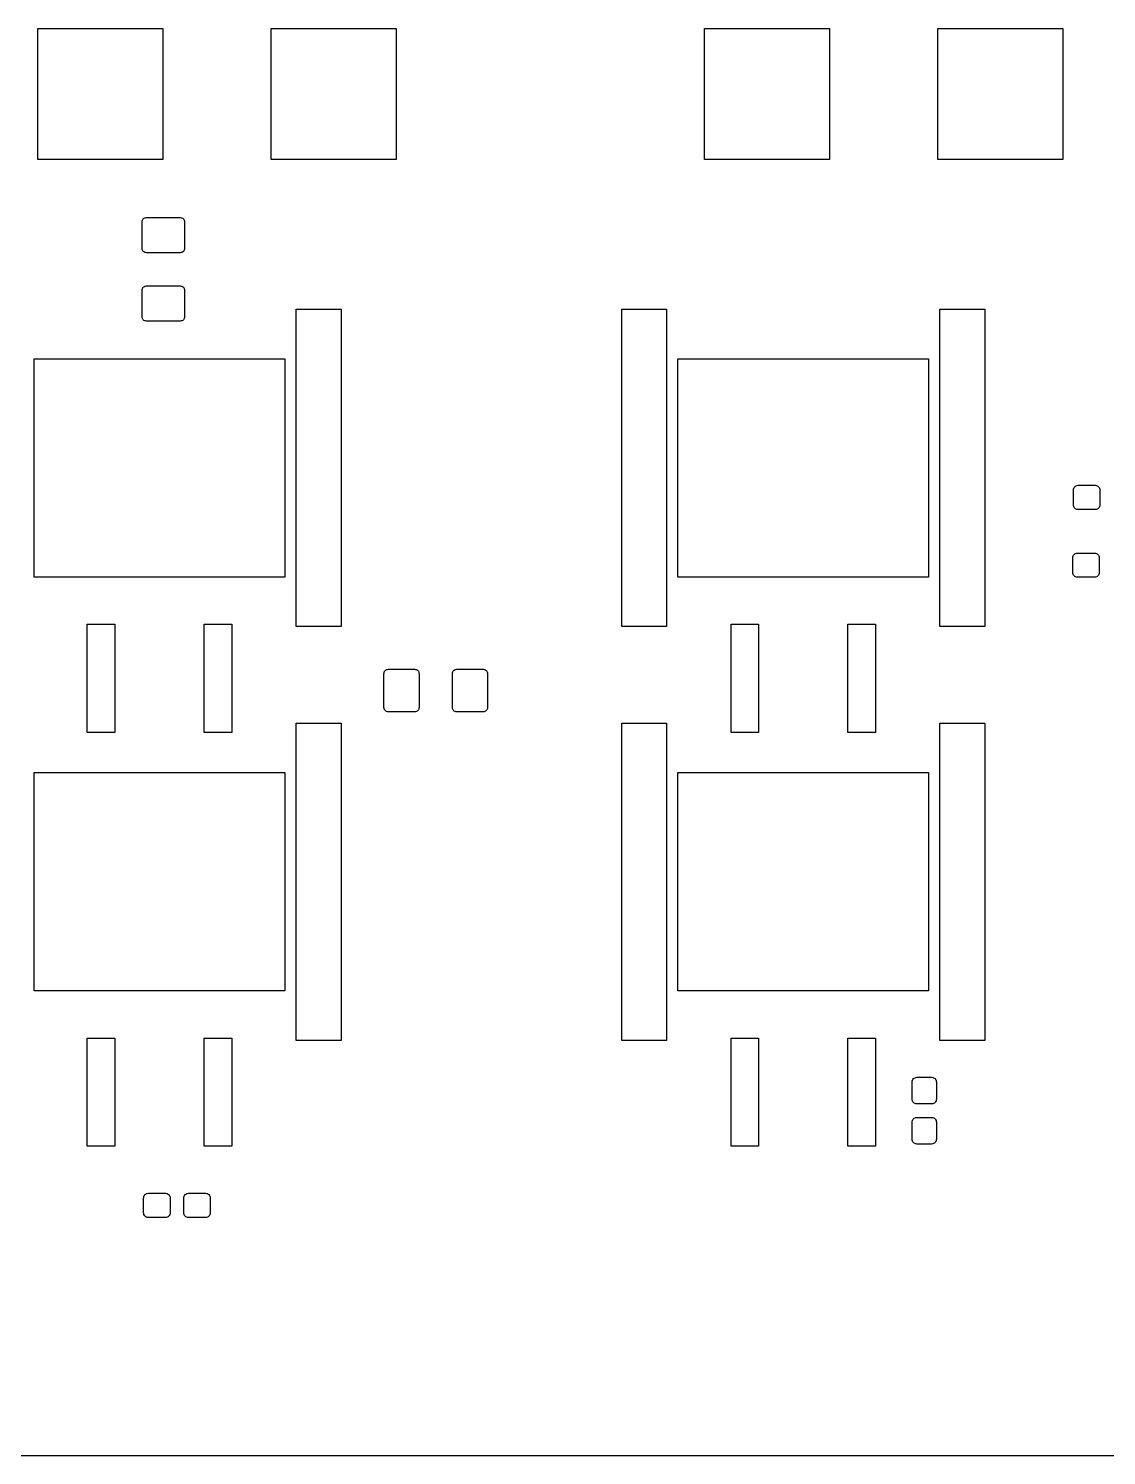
# Model space of a CAD drawing. Extents: x 45 to 245, y -142 to -37.
# Drawn here: x 94.3 to 141.2, y -142.1 to -80 of the extents above; entities that cross this region are included whole.
import ezdxf

# ---------------------------------------------------------------- set-up
doc = ezdxf.new("R2010")
doc.units = 0
doc.header["$MEASUREMENT"] = 0
doc.layers.add('BLACK', color=7, linetype='CONTINUOUS')

msp = doc.modelspace()

# ---------------------------------------------------------------- linework, layer by layer
at = {"layer": 'BLACK', "linetype": 'CONTINUOUS'}
for p, q in [((94.709, -85.701), (94.709, -80.009)), ((94.709, -80.009), (100.141, -80.009)), ((100.141, -80.009), (100.141, -85.701)), ((104.859, -85.701), (104.859, -80.009)), ((104.859, -80.009), (110.291, -80.009)), ((110.291, -80.009), (110.291, -85.701)), ((123.709, -85.701), (123.709, -80.009)), ((123.709, -80.009), (129.141, -80.009)), ((129.141, -80.009), (129.141, -85.701)), ((133.859, -85.701), (133.859, -80.009)), ((133.859, -80.009), (139.291, -80.009)), ((139.291, -80.009), (139.291, -85.701)), ((100.141, -85.701), (94.709, -85.701)), ((110.291, -85.701), (104.859, -85.701)), ((129.141, -85.701), (123.709, -85.701)), ((139.291, -85.701), (133.859, -85.701)), ((99.24, -88.4259), (99.2442, -88.3834)), ((99.24, -89.5671), (99.24, -88.4259)), ((99.2442, -88.3834), (99.2548, -88.3485)), ((99.2548, -88.3485), (99.272, -88.3163)), ((99.272, -88.3163), (99.2951, -88.2881)), ((99.2951, -88.2881), (99.3233, -88.265)), ((99.3233, -88.265), (99.3555, -88.2478)), ((99.3555, -88.2478), (99.3904, -88.2372)), ((99.3904, -88.2372), (99.4329, -88.233)), ((99.4329, -88.233), (100.899, -88.233)), ((100.899, -88.233), (100.942, -88.2372)), ((100.942, -88.2372), (100.976, -88.2478)), ((100.976, -88.2478), (101.009, -88.265)), ((101.009, -88.265), (101.037, -88.2881)), ((101.037, -88.2881), (101.06, -88.3163)), ((101.06, -88.3163), (101.077, -88.3485)), ((101.077, -88.3485), (101.088, -88.3834)), ((101.088, -88.3834), (101.092, -88.4259)), ((101.092, -88.4259), (101.092, -89.5671)), ((99.2442, -89.6096), (99.24, -89.5671)), ((99.2548, -89.6445), (99.2442, -89.6096)), ((99.272, -89.6767), (99.2548, -89.6445)), ((99.2951, -89.7049), (99.272, -89.6767)), ((99.3233, -89.728), (99.2951, -89.7049)), ((99.3555, -89.7452), (99.3233, -89.728)), ((99.3904, -89.7558), (99.3555, -89.7452)), ((99.4329, -89.76), (99.3904, -89.7558)), ((100.899, -89.76), (99.4329, -89.76)), ((100.942, -89.7558), (100.899, -89.76)), ((100.976, -89.7452), (100.942, -89.7558)), ((101.009, -89.728), (100.976, -89.7452)), ((101.037, -89.7049), (101.009, -89.728)), ((101.06, -89.6767), (101.037, -89.7049)), ((101.077, -89.6445), (101.06, -89.6767)), ((101.088, -89.6096), (101.077, -89.6445)), ((101.092, -89.5671), (101.088, -89.6096)), ((99.2951, -91.2631), (99.3233, -91.24)), ((99.3233, -91.24), (99.3555, -91.2228)), ((99.3555, -91.2228), (99.3904, -91.2122)), ((99.3904, -91.2122), (99.4329, -91.208)), ((99.4329, -91.208), (100.899, -91.208)), ((100.899, -91.208), (100.942, -91.2122)), ((100.942, -91.2122), (100.976, -91.2228)), ((100.976, -91.2228), (101.009, -91.24)), ((101.009, -91.24), (101.037, -91.2631)), ((99.24, -91.4009), (99.2442, -91.3584)), ((99.24, -92.5421), (99.24, -91.4009)), ((99.2442, -91.3584), (99.2548, -91.3235)), ((99.2548, -91.3235), (99.272, -91.2913)), ((99.272, -91.2913), (99.2951, -91.2631)), ((101.037, -91.2631), (101.06, -91.2913)), ((101.06, -91.2913), (101.077, -91.3235)), ((101.077, -91.3235), (101.088, -91.3584)), ((101.088, -91.3584), (101.092, -91.4009)), ((101.092, -91.4009), (101.092, -92.5421)), ((105.944, -106.026), (105.944, -92.224)), ((105.944, -92.224), (107.896, -92.224)), ((107.896, -92.224), (107.896, -106.026)), ((120.104, -106.026), (120.104, -92.224)), ((120.104, -92.224), (122.056, -92.224)), ((122.056, -92.224), (122.056, -106.026)), ((133.944, -106.026), (133.944, -92.224)), ((133.944, -92.224), (135.896, -92.224)), ((135.896, -92.224), (135.896, -106.026)), ((99.2442, -92.5846), (99.24, -92.5421)), ((99.2548, -92.6195), (99.2442, -92.5846)), ((99.272, -92.6517), (99.2548, -92.6195)), ((99.2951, -92.6799), (99.272, -92.6517)), ((99.3233, -92.703), (99.2951, -92.6799)), ((99.3555, -92.7202), (99.3233, -92.703)), ((99.3904, -92.7308), (99.3555, -92.7202)), ((99.4329, -92.735), (99.3904, -92.7308)), ((100.899, -92.735), (99.4329, -92.735)), ((100.942, -92.7308), (100.899, -92.735)), ((100.976, -92.7202), (100.942, -92.7308)), ((101.009, -92.703), (100.976, -92.7202)), ((101.037, -92.6799), (101.009, -92.703)), ((101.06, -92.6517), (101.037, -92.6799)), ((101.077, -92.6195), (101.06, -92.6517)), ((101.088, -92.5846), (101.077, -92.6195)), ((101.092, -92.5421), (101.088, -92.5846)), ((94.549, -103.876), (94.549, -94.374)), ((94.549, -94.374), (105.451, -94.374)), ((105.451, -94.374), (105.451, -103.876)), ((122.549, -103.876), (122.549, -94.374)), ((122.549, -94.374), (133.451, -94.374)), ((133.451, -94.374), (133.451, -103.876)), ((139.785, -99.9694), (139.81, -99.9392)), ((139.81, -99.9392), (139.84, -99.9143)), ((139.84, -99.9143), (139.875, -99.8958)), ((139.875, -99.8958), (139.913, -99.8844)), ((139.913, -99.8844), (139.958, -99.88)), ((139.958, -99.88), (140.696, -99.88)), ((140.696, -99.88), (140.741, -99.8844)), ((140.741, -99.8844), (140.779, -99.8958)), ((140.779, -99.8958), (140.814, -99.9143)), ((140.814, -99.9143), (140.844, -99.9392)), ((140.844, -99.9392), (140.869, -99.9694)), ((139.751, -100.087), (139.755, -100.042)), ((139.751, -100.725), (139.751, -100.087)), ((139.755, -100.042), (139.767, -100.004)), ((139.767, -100.004), (139.785, -99.9694)), ((140.869, -99.9694), (140.887, -100.004)), ((140.887, -100.004), (140.899, -100.042)), ((140.899, -100.042), (140.903, -100.087)), ((140.903, -100.087), (140.903, -100.725)), ((139.755, -100.77), (139.751, -100.725)), ((139.767, -100.808), (139.755, -100.77)), ((139.785, -100.843), (139.767, -100.808)), ((139.81, -100.873), (139.785, -100.843)), ((139.84, -100.898), (139.81, -100.873)), ((139.875, -100.916), (139.84, -100.898)), ((139.913, -100.928), (139.875, -100.916)), ((139.958, -100.932), (139.913, -100.928)), ((140.696, -100.932), (139.958, -100.932)), ((140.741, -100.928), (140.696, -100.932)), ((140.779, -100.916), (140.741, -100.928)), ((140.814, -100.898), (140.779, -100.916)), ((140.844, -100.873), (140.814, -100.898)), ((140.869, -100.843), (140.844, -100.873)), ((140.887, -100.808), (140.869, -100.843)), ((140.899, -100.77), (140.887, -100.808)), ((140.903, -100.725), (140.899, -100.77)), ((139.726, -103.037), (139.73, -102.992)), ((139.726, -103.675), (139.726, -103.037)), ((139.73, -102.992), (139.742, -102.954)), ((139.742, -102.954), (139.76, -102.919)), ((139.76, -102.919), (139.785, -102.889)), ((139.785, -102.889), (139.815, -102.864)), ((139.815, -102.864), (139.85, -102.846)), ((139.85, -102.846), (139.888, -102.834)), ((139.888, -102.834), (139.933, -102.83)), ((139.933, -102.83), (140.671, -102.83)), ((140.671, -102.83), (140.716, -102.834)), ((140.716, -102.834), (140.754, -102.846)), ((140.754, -102.846), (140.789, -102.864)), ((140.789, -102.864), (140.819, -102.889)), ((140.819, -102.889), (140.844, -102.919)), ((140.844, -102.919), (140.862, -102.954)), ((140.862, -102.954), (140.874, -102.992)), ((140.874, -102.992), (140.878, -103.037)), ((140.878, -103.037), (140.878, -103.675)), ((105.451, -103.876), (94.549, -103.876)), ((133.451, -103.876), (122.549, -103.876)), ((139.73, -103.72), (139.726, -103.675)), ((139.742, -103.758), (139.73, -103.72)), ((139.76, -103.793), (139.742, -103.758)), ((139.785, -103.823), (139.76, -103.793)), ((139.815, -103.848), (139.785, -103.823)), ((139.85, -103.866), (139.815, -103.848)), ((139.888, -103.878), (139.85, -103.866)), ((139.933, -103.882), (139.888, -103.878)), ((140.671, -103.882), (139.933, -103.882)), ((140.716, -103.878), (140.671, -103.882)), ((140.754, -103.866), (140.716, -103.878)), ((140.789, -103.848), (140.754, -103.866)), ((140.819, -103.823), (140.789, -103.848)), ((140.844, -103.793), (140.819, -103.823)), ((140.862, -103.758), (140.844, -103.793)), ((140.874, -103.72), (140.862, -103.758)), ((140.878, -103.675), (140.874, -103.72)), ((96.859, -110.626), (96.859, -105.924)), ((96.859, -105.924), (98.061, -105.924)), ((98.061, -105.924), (98.061, -110.626)), ((101.939, -110.626), (101.939, -105.924)), ((101.939, -105.924), (103.141, -105.924)), ((103.141, -105.924), (103.141, -110.626)), ((107.896, -106.026), (105.944, -106.026)), ((122.056, -106.026), (120.104, -106.026)), ((124.859, -110.626), (124.859, -105.924)), ((124.859, -105.924), (126.061, -105.924)), ((126.061, -105.924), (126.061, -110.626)), ((129.939, -110.626), (129.939, -105.924)), ((129.939, -105.924), (131.141, -105.924)), ((131.141, -105.924), (131.141, -110.626)), ((135.896, -106.026), (133.944, -106.026)), ((109.767, -108.034), (109.778, -108)), ((109.778, -108), (109.795, -107.967)), ((109.795, -107.967), (109.818, -107.939)), ((109.818, -107.939), (109.846, -107.916)), ((109.846, -107.916), (109.879, -107.899)), ((109.879, -107.899), (109.913, -107.888)), ((109.913, -107.888), (109.956, -107.884)), ((109.956, -107.884), (111.097, -107.884)), ((111.097, -107.884), (111.14, -107.888)), ((111.14, -107.888), (111.174, -107.899)), ((111.174, -107.899), (111.207, -107.916)), ((111.207, -107.916), (111.235, -107.939)), ((111.235, -107.939), (111.258, -107.967)), ((111.258, -107.967), (111.275, -108)), ((111.275, -108), (111.286, -108.034)), ((112.742, -108.034), (112.753, -108)), ((112.753, -108), (112.77, -107.967)), ((112.77, -107.967), (112.793, -107.939)), ((112.793, -107.939), (112.821, -107.916)), ((112.821, -107.916), (112.854, -107.899)), ((112.854, -107.899), (112.888, -107.888)), ((112.888, -107.888), (112.931, -107.884)), ((112.931, -107.884), (114.072, -107.884)), ((114.072, -107.884), (114.115, -107.888)), ((114.115, -107.888), (114.149, -107.899)), ((114.149, -107.899), (114.182, -107.916)), ((114.182, -107.916), (114.21, -107.939)), ((114.21, -107.939), (114.233, -107.967)), ((114.233, -107.967), (114.25, -108)), ((114.25, -108), (114.261, -108.034)), ((109.763, -108.077), (109.767, -108.034)), ((109.763, -109.543), (109.763, -108.077)), ((111.286, -108.034), (111.29, -108.077)), ((111.29, -108.077), (111.29, -109.543)), ((112.738, -108.077), (112.742, -108.034)), ((112.738, -109.543), (112.738, -108.077)), ((114.261, -108.034), (114.265, -108.077)), ((114.265, -108.077), (114.265, -109.543)), ((109.767, -109.586), (109.763, -109.543)), ((109.778, -109.62), (109.767, -109.586)), ((109.795, -109.653), (109.778, -109.62)), ((109.818, -109.681), (109.795, -109.653)), ((109.846, -109.704), (109.818, -109.681)), ((109.879, -109.721), (109.846, -109.704)), ((109.913, -109.732), (109.879, -109.721)), ((109.956, -109.736), (109.913, -109.732)), ((111.097, -109.736), (109.956, -109.736)), ((111.14, -109.732), (111.097, -109.736)), ((111.174, -109.721), (111.14, -109.732)), ((111.207, -109.704), (111.174, -109.721)), ((111.235, -109.681), (111.207, -109.704)), ((111.258, -109.653), (111.235, -109.681)), ((111.275, -109.62), (111.258, -109.653)), ((111.286, -109.586), (111.275, -109.62)), ((111.29, -109.543), (111.286, -109.586)), ((112.742, -109.586), (112.738, -109.543)), ((112.753, -109.62), (112.742, -109.586)), ((112.77, -109.653), (112.753, -109.62)), ((112.793, -109.681), (112.77, -109.653)), ((112.821, -109.704), (112.793, -109.681)), ((112.854, -109.721), (112.821, -109.704)), ((112.888, -109.732), (112.854, -109.721)), ((112.931, -109.736), (112.888, -109.732)), ((114.072, -109.736), (112.931, -109.736)), ((114.115, -109.732), (114.072, -109.736)), ((114.149, -109.721), (114.115, -109.732)), ((114.182, -109.704), (114.149, -109.721)), ((114.21, -109.681), (114.182, -109.704)), ((114.233, -109.653), (114.21, -109.681)), ((114.25, -109.62), (114.233, -109.653)), ((114.261, -109.586), (114.25, -109.62)), ((114.265, -109.543), (114.261, -109.586)), ((105.944, -124.026), (105.944, -110.224)), ((105.944, -110.224), (107.896, -110.224)), ((107.896, -110.224), (107.896, -124.026)), ((120.104, -124.026), (120.104, -110.224)), ((120.104, -110.224), (122.056, -110.224)), ((122.056, -110.224), (122.056, -124.026)), ((133.944, -124.026), (133.944, -110.224)), ((133.944, -110.224), (135.896, -110.224)), ((135.896, -110.224), (135.896, -124.026)), ((98.061, -110.626), (96.859, -110.626)), ((103.141, -110.626), (101.939, -110.626)), ((126.061, -110.626), (124.859, -110.626)), ((131.141, -110.626), (129.939, -110.626)), ((94.549, -121.876), (94.549, -112.374)), ((94.549, -112.374), (105.451, -112.374)), ((105.451, -112.374), (105.451, -121.876)), ((122.549, -121.876), (122.549, -112.374)), ((122.549, -112.374), (133.451, -112.374)), ((133.451, -112.374), (133.451, -121.876)), ((105.451, -121.876), (94.549, -121.876)), ((133.451, -121.876), (122.549, -121.876)), ((96.859, -128.626), (96.859, -123.924)), ((96.859, -123.924), (98.061, -123.924)), ((98.061, -123.924), (98.061, -128.626)), ((101.939, -128.626), (101.939, -123.924)), ((101.939, -123.924), (103.141, -123.924)), ((103.141, -123.924), (103.141, -128.626)), ((107.896, -124.026), (105.944, -124.026)), ((122.056, -124.026), (120.104, -124.026)), ((124.859, -128.626), (124.859, -123.924)), ((124.859, -123.924), (126.061, -123.924)), ((126.061, -123.924), (126.061, -128.626)), ((129.939, -128.626), (129.939, -123.924)), ((129.939, -123.924), (131.141, -123.924)), ((131.141, -123.924), (131.141, -128.626)), ((135.896, -124.026), (133.944, -124.026)), ((132.74, -125.84), (132.744, -125.795)), ((132.74, -126.578), (132.74, -125.84)), ((132.744, -125.795), (132.756, -125.757)), ((132.756, -125.757), (132.774, -125.722)), ((132.774, -125.722), (132.799, -125.692)), ((132.799, -125.692), (132.829, -125.667)), ((132.829, -125.667), (132.864, -125.649)), ((132.864, -125.649), (132.902, -125.637)), ((132.902, -125.637), (132.947, -125.633)), ((132.947, -125.633), (133.585, -125.633)), ((133.585, -125.633), (133.63, -125.637)), ((133.63, -125.637), (133.668, -125.649)), ((133.668, -125.649), (133.703, -125.667)), ((133.703, -125.667), (133.733, -125.692)), ((133.733, -125.692), (133.758, -125.722)), ((133.758, -125.722), (133.776, -125.757)), ((133.776, -125.757), (133.788, -125.795)), ((133.788, -125.795), (133.792, -125.84)), ((133.792, -125.84), (133.792, -126.578)), ((132.744, -126.623), (132.74, -126.578)), ((132.756, -126.661), (132.744, -126.623)), ((133.788, -126.623), (133.776, -126.661)), ((133.792, -126.578), (133.788, -126.623)), ((132.774, -126.696), (132.756, -126.661)), ((132.799, -126.726), (132.774, -126.696)), ((132.829, -126.751), (132.799, -126.726)), ((132.864, -126.769), (132.829, -126.751)), ((132.902, -126.781), (132.864, -126.769)), ((132.947, -126.785), (132.902, -126.781)), ((133.585, -126.785), (132.947, -126.785)), ((133.63, -126.781), (133.585, -126.785)), ((133.668, -126.769), (133.63, -126.781)), ((133.703, -126.751), (133.668, -126.769)), ((133.733, -126.726), (133.703, -126.751)), ((133.758, -126.696), (133.733, -126.726)), ((133.776, -126.661), (133.758, -126.696)), ((132.74, -127.59), (132.744, -127.545)), ((132.74, -128.328), (132.74, -127.59)), ((132.744, -127.545), (132.756, -127.507)), ((132.756, -127.507), (132.774, -127.472)), ((132.774, -127.472), (132.799, -127.442)), ((132.799, -127.442), (132.829, -127.417)), ((132.829, -127.417), (132.864, -127.399)), ((132.864, -127.399), (132.902, -127.387)), ((132.902, -127.387), (132.947, -127.383)), ((132.947, -127.383), (133.585, -127.383)), ((133.585, -127.383), (133.63, -127.387)), ((133.63, -127.387), (133.668, -127.399)), ((133.668, -127.399), (133.703, -127.417)), ((133.703, -127.417), (133.733, -127.442)), ((133.733, -127.442), (133.758, -127.472)), ((133.758, -127.472), (133.776, -127.507)), ((133.776, -127.507), (133.788, -127.545)), ((133.788, -127.545), (133.792, -127.59)), ((133.792, -127.59), (133.792, -128.328)), ((132.744, -128.373), (132.74, -128.328)), ((132.756, -128.411), (132.744, -128.373)), ((132.774, -128.446), (132.756, -128.411)), ((132.799, -128.476), (132.774, -128.446)), ((132.829, -128.501), (132.799, -128.476)), ((133.733, -128.476), (133.703, -128.501)), ((133.758, -128.446), (133.733, -128.476)), ((133.776, -128.411), (133.758, -128.446)), ((133.788, -128.373), (133.776, -128.411)), ((133.792, -128.328), (133.788, -128.373)), ((98.061, -128.626), (96.859, -128.626)), ((103.141, -128.626), (101.939, -128.626)), ((126.061, -128.626), (124.859, -128.626)), ((131.141, -128.626), (129.939, -128.626)), ((132.864, -128.519), (132.829, -128.501)), ((132.902, -128.531), (132.864, -128.519)), ((132.947, -128.535), (132.902, -128.531)), ((133.585, -128.535), (132.947, -128.535)), ((133.63, -128.531), (133.585, -128.535)), ((133.668, -128.519), (133.63, -128.531)), ((133.703, -128.501), (133.668, -128.519)), ((99.308, -130.886), (99.3124, -130.841)), ((99.308, -131.524), (99.308, -130.886)), ((99.3124, -130.841), (99.3238, -130.803)), ((99.3238, -130.803), (99.3423, -130.768)), ((99.3423, -130.768), (99.3672, -130.738)), ((99.3672, -130.738), (99.3974, -130.713)), ((99.3974, -130.713), (99.432, -130.695)), ((99.432, -130.695), (99.4695, -130.683)), ((99.4695, -130.683), (99.5146, -130.679)), ((99.5146, -130.679), (100.253, -130.679)), ((100.253, -130.679), (100.298, -130.683)), ((100.298, -130.683), (100.336, -130.695)), ((100.336, -130.695), (100.371, -130.713)), ((100.371, -130.713), (100.401, -130.738)), ((100.401, -130.738), (100.426, -130.768)), ((100.426, -130.768), (100.444, -130.803)), ((100.444, -130.803), (100.456, -130.841)), ((100.456, -130.841), (100.46, -130.886)), ((100.46, -130.886), (100.46, -131.524)), ((101.058, -130.886), (101.062, -130.841)), ((101.058, -131.524), (101.058, -130.886)), ((101.062, -130.841), (101.074, -130.803)), ((101.074, -130.803), (101.092, -130.768)), ((101.092, -130.768), (101.117, -130.738)), ((101.117, -130.738), (101.147, -130.713)), ((101.147, -130.713), (101.182, -130.695)), ((101.182, -130.695), (101.22, -130.683)), ((101.22, -130.683), (101.265, -130.679)), ((101.265, -130.679), (102.003, -130.679)), ((102.003, -130.679), (102.048, -130.683)), ((102.048, -130.683), (102.086, -130.695)), ((102.086, -130.695), (102.121, -130.713)), ((102.121, -130.713), (102.151, -130.738)), ((102.151, -130.738), (102.176, -130.768)), ((102.176, -130.768), (102.194, -130.803)), ((102.194, -130.803), (102.206, -130.841)), ((102.206, -130.841), (102.21, -130.886)), ((102.21, -130.886), (102.21, -131.524)), ((99.3124, -131.569), (99.308, -131.524)), ((99.3238, -131.607), (99.3124, -131.569)), ((100.456, -131.569), (100.444, -131.607)), ((100.46, -131.524), (100.456, -131.569)), ((101.062, -131.569), (101.058, -131.524)), ((101.074, -131.607), (101.062, -131.569)), ((102.206, -131.569), (102.194, -131.607)), ((102.21, -131.524), (102.206, -131.569)), ((99.3423, -131.642), (99.3238, -131.607)), ((99.3672, -131.672), (99.3423, -131.642)), ((99.3974, -131.697), (99.3672, -131.672)), ((99.432, -131.715), (99.3974, -131.697)), ((99.4695, -131.727), (99.432, -131.715)), ((99.5146, -131.731), (99.4695, -131.727)), ((100.253, -131.731), (99.5146, -131.731)), ((100.298, -131.727), (100.253, -131.731)), ((100.336, -131.715), (100.298, -131.727)), ((100.371, -131.697), (100.336, -131.715)), ((100.401, -131.672), (100.371, -131.697)), ((100.426, -131.642), (100.401, -131.672)), ((100.444, -131.607), (100.426, -131.642)), ((101.092, -131.642), (101.074, -131.607)), ((101.117, -131.672), (101.092, -131.642)), ((101.147, -131.697), (101.117, -131.672)), ((101.182, -131.715), (101.147, -131.697)), ((101.22, -131.727), (101.182, -131.715)), ((101.265, -131.731), (101.22, -131.727)), ((102.003, -131.731), (101.265, -131.731)), ((102.048, -131.727), (102.003, -131.731)), ((102.086, -131.715), (102.048, -131.727)), ((102.121, -131.697), (102.086, -131.715)), ((102.151, -131.672), (102.121, -131.697)), ((102.176, -131.642), (102.151, -131.672)), ((102.194, -131.607), (102.176, -131.642)), ((45.466, -142.084), (245.466, -142.084))]:
    msp.add_line(p, q, dxfattribs=at)

doc.saveas('drawing.dxf')
